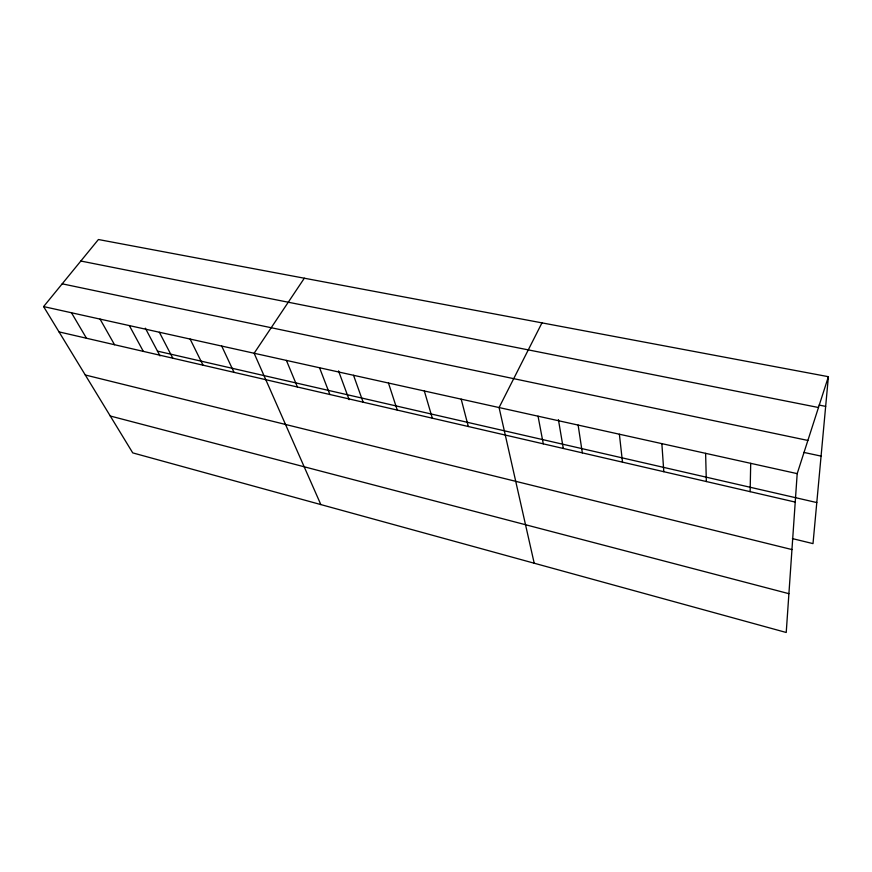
<?xml version="1.0" encoding="UTF-8"?>
<svg xmlns="http://www.w3.org/2000/svg" width="872" height="872" viewBox="0 0 872 872"><rect width="100%" height="100%" fill="white"/><g stroke="black" fill="none" stroke-linecap="round" stroke-linejoin="round"><path stroke-width="1.31" d="M750.127 491.666L750.705 463.337M828.4 376.693L797.193 473.638L786.228 632.483L132.74 452.884L43.6 306.584L98.416 239.517L828.4 376.693L813.009 543.616L792.397 538.602M541.97 322.869L499.078 407.551L534.209 563.225M304.328 278.212L254.134 353.258L320.842 504.583M819.113 405.077L825.664 406.374M80.834 261.033L818.481 407.507M62.206 283.825L807.875 440.447M803.853 452.415L821.075 456.111M43.6 306.584L797.193 473.638M157.472 351.122L816.792 502.566M59.024 331.894L795.231 502.087M85.282 374.993L791.95 549.567M110.264 416.009L788.898 593.679M71.482 312.765L86.459 338.238M100.051 319.098L114.548 344.734M129.329 325.583L143.324 351.383M145.33 328.177L160.023 355.929M159.347 332.243L172.809 358.207M190.129 339.066L203.023 365.183M221.717 346.064L234.012 372.355M286.408 360.409L297.417 387.005M319.544 367.755L329.856 394.504M338.521 370.916L349.138 399.692M353.542 375.298L363.134 402.199M388.465 383.037L397.272 410.091M424.337 390.983L432.327 418.2M461.19 399.158L468.319 426.517M538.046 416.195L543.278 443.848M558.396 419.574L563.225 448.012M578.125 425.078L582.333 452.873M619.382 434.223L622.499 462.16M661.859 443.641L663.81 471.708M705.612 453.342L706.342 481.54"/></g></svg>
